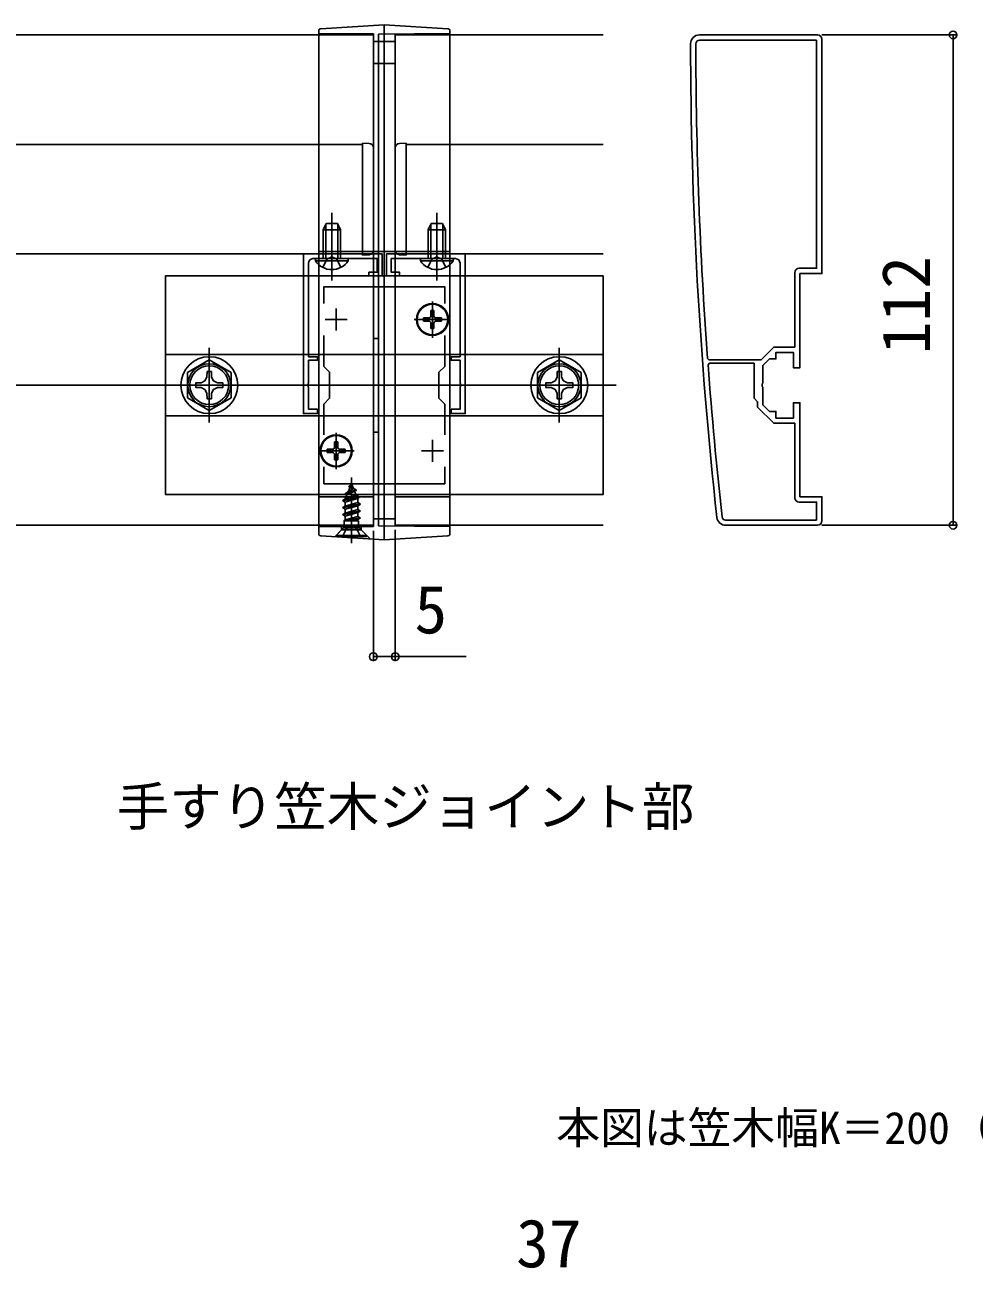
# Model space of a CAD drawing. Units: millimetres, scale not verified. Extents: x -875 to 875, y -1299 to 1291.
# Drawn here: x 394.8 to 611.8, y -903 to -619 of the extents above; entities that cross this region are included whole.
import ezdxf
from ezdxf.enums import TextEntityAlignment as Align

# ---------------------------------------------------------------- set-up
doc = ezdxf.new("R2010")
doc.units = ezdxf.units.MM
doc.header["$LTSCALE"] = 8
for name, color, linetype in [('0-1_USER1', 3, 'Continuous'), ('0-2_YKK_11', 7, 'Continuous'), ('0-3_YKK_12', 2, 'Continuous'), ('0-4_YKK_13', 4, 'Continuous'), ('0-5_YKK_D', 6, 'Continuous'), ('0-7_YSS_K', 3, 'Continuous')]:
    doc.layers.add(name, color=color, linetype=linetype)
doc.styles.add('ＭＳ ゴシック', font='')
doc.styles.get('ＭＳ ゴシック').set_extended_font_data('MS Gothic')

msp = doc.modelspace()

# ---------------------------------------------------------------- linework, layer by layer
at = {"layer": '0-2_YKK_11'}
for p, q in [((549, -621.347), (576, -621.347)), ((549, -622.547), (575.8, -622.547)), ((466, -683.847), (466, -688.847)), ((488, -683.847), (488, -688.847)), ((463.5, -686.347), (468.5, -686.347)), ((485.5, -686.347), (490.5, -686.347)), ((466, -713.847), (466, -718.847)), ((488, -713.847), (488, -718.847)), ((463.5, -716.347), (468.5, -716.347)), ((485.5, -716.347), (490.5, -716.347)), ((575.8, -732.147), (555, -732.147)), ((576, -733.347), (555, -733.347))]:
    msp.add_line(p, q, dxfattribs=at)
for points in [[(577, -622.347), (577, -675.847), (572, -675.847), (572, -697.347), (570.5, -697.347), (570.5, -693.847), (566.5, -693.847), (566.5, -695.347), (565, -695.347), (563.5, -696.847), (563.5, -700.889), (563.38, -701.072), (563.38, -701.622), (563.5, -701.805), (563.5, -705.847), (565, -707.347), (566.5, -707.347), (566.5, -708.847), (570.5, -708.847), (570.5, -705.347), (572, -705.347), (572, -726.847), (577, -726.847), (577, -732.347)], [(575.8, -622.547), (575.8, -674.647), (571.8, -674.647)], [(458.5, -671.347), (458.5, -707.847), (461.7, -707.847), (461.7, -706.847), (459.7, -706.847), (459.7, -701.805), (459.58, -701.622), (459.58, -701.072), (459.7, -700.889), (459.7, -695.647), (461.7, -695.647), (461.7, -694.847), (459.7, -694.847), (459.7, -673.447)], [(460.7, -672.447), (464.542, -672.447), (464.725, -672.327), (465.275, -672.327), (465.458, -672.447), (475.4, -672.447), (475.4, -675.547), (473.5, -675.547), (473.5, -676.347), (476.5, -676.347), (476.5, -671.347), (458.5, -671.347)], [(493.3, -672.447), (489.458, -672.447), (489.275, -672.327), (488.725, -672.327), (488.542, -672.447), (478.6, -672.447), (478.6, -675.547), (480.5, -675.547), (480.5, -676.347), (477.5, -676.347), (477.5, -671.347), (495.5, -671.347)], [(495.5, -671.347), (495.5, -707.847), (492.3, -707.847), (492.3, -706.847), (494.3, -706.847), (494.3, -701.805), (494.42, -701.622), (494.42, -701.072), (494.3, -700.889), (494.3, -695.647), (492.3, -695.647), (492.3, -694.847), (494.3, -694.847), (494.3, -673.447)], [(570.8, -675.647), (570.8, -692.647), (566.003, -692.647), (563.103, -695.547), (551.184, -695.547), (550.885, -695.269)], [(463.2, -682.714), (463.2, -678.847), (490.8, -678.847), (490.8, -682.714)], [(463.2, -712.714), (463.2, -705.647), (464.5, -704.347), (464.5, -698.347), (463.2, -697.047), (463.2, -689.98)], [(490.8, -689.98), (490.8, -697.047), (489.5, -698.347), (489.5, -704.347), (490.8, -705.647), (490.8, -712.714)], [(550.989, -696.669), (551.288, -696.347), (561.5, -696.347), (561.5, -704.347), (562.3, -705.147), (562.3, -706.344), (566.003, -710.047), (570.8, -710.047), (570.8, -727.047)], [(490.8, -719.98), (490.8, -723.847), (463.2, -723.847), (463.2, -719.98)], [(571.8, -728.047), (575.8, -728.047), (575.8, -732.147)]]:
    msp.add_lwpolyline(points, dxfattribs=at)
msp.add_lwpolyline([(462, -676.347), (462, -726.347), (492, -726.347), (492, -676.347)], close=True, dxfattribs=at)
for centre, radius, start, end in [((549, -623.347), 2, 90, 180.07338), ((576, -622.347), 1, 0.00001, 89.99999), ((1547.003, -622.069), 1000.004, 180.07337, 186.28629), ((549, -623.347), 0.8, 89.99999, 180.07337), ((1547.001, -622.069), 998.802, 180.07336, 184.20284), ((460.7, -673.447), 1, 90.00001, 179.99999), ((493.3, -673.447), 1, 0.00001, 89.99999), ((571.8, -675.647), 1, 90.00001, 179.99999), ((1547.009, -622.068), 998.809, 184.28341, 186.28629), ((571.8, -727.047), 1, 180.00001, 269.99999), ((555, -731.347), 2, 186.28628, 270), ((555, -731.347), 0.8, 186.28629, 270.00001), ((576, -732.347), 1, 270.00001, 359.99999)]:
    msp.add_arc(centre, radius, start, end, dxfattribs=at)
at = {"layer": '0-3_YKK_12'}
for p, q in [((474.5, -733.347), (474.5, -621.347)), ((479.5, -733.347), (479.5, -621.347)), ((477, -736.347), (477, -666.347))]:
    msp.add_line(p, q, dxfattribs=at)
for points in [[(-1, -621.347), (462, -621.347), (474.5, -621.347)], [(479.5, -621.347), (492, -621.347), (527, -621.347)], [(527, -671.347), (482, -671.347), (482, -646.347), (527, -646.347)], [(111, -733.347), (462, -733.347), (474.5, -733.347)], [(479.5, -733.347), (492, -733.347), (527, -733.347)]]:
    msp.add_lwpolyline(points, dxfattribs=at)
msp.add_lwpolyline([(22, -646.347), (472, -646.347), (472, -671.347), (22, -671.347)], close=True, dxfattribs=at)
at = {"layer": '0-4_YKK_13'}
for p, q in [((462.469, -619.936), (477, -619.047)), ((477, -619.047), (491.531, -619.936)), ((474.5, -621.09), (462, -621.047)), ((492, -621.047), (475.7, -621.189)), ((462, -732.773), (462, -623.233)), ((474.5, -622.847), (479.5, -622.847)), ((474.5, -731.555), (474.5, -623.393)), ((475.7, -731.456), (475.7, -623.492)), ((477, -622.342), (477, -733.72)), ((477, -622.847), (477, -622.405)), ((479.5, -627.847), (479.5, -622.847)), ((492, -623.233), (492, -732.773)), ((479.5, -627.847), (474.5, -627.847)), ((477, -670.847), (477, -627.847)), ((472, -646.047), (473.561, -646.142)), ((472, -671.647), (472, -646.047)), ((474.5, -647.14), (474.5, -647.44)), ((474.5, -647.44), (474.5, -670.254)), ((479.5, -647.14), (479.5, -647.44)), ((479.5, -647.44), (479.5, -670.254)), ((482, -646.047), (480.439, -646.142)), ((482, -671.647), (482, -646.047)), ((463.7, -664.447), (463, -665.847)), ((463.7, -664.447), (466.3, -664.447)), ((465, -677.447), (465, -661.947)), ((466.3, -664.447), (467, -665.847)), ((487.7, -664.447), (487, -665.847)), ((490.3, -664.447), (487.7, -664.447)), ((489, -677.447), (489, -661.947)), ((490.3, -664.447), (491, -665.847)), ((463.654, -672.447), (463.654, -664.538)), ((466.346, -672.447), (466.346, -664.538)), ((467, -672.447), (467, -665.847)), ((487, -672.447), (487, -665.847)), ((487.654, -672.447), (487.654, -664.538)), ((490.346, -672.447), (490.346, -664.538)), ((461.25, -672.956), (461.25, -672.447)), ((461.25, -672.447), (468.75, -672.447)), ((462, -670.847), (492, -670.847)), ((473.561, -671.551), (472, -671.647)), ((474.5, -670.254), (474.5, -670.553)), ((479.5, -670.254), (479.5, -670.553)), ((480.439, -671.551), (482, -671.647)), ((492.75, -672.447), (485.25, -672.447)), ((492.75, -672.956), (492.75, -672.447)), ((488.35, -684.297), (487.65, -684.297)), ((487.65, -684.297), (487.65, -685.497)), ((488, -690.497), (488, -682.197)), ((488.35, -684.297), (488.35, -685.497)), ((492.15, -686.347), (483.85, -686.347)), ((485.95, -685.997), (485.95, -686.697)), ((487.15, -685.997), (485.95, -685.997)), ((487.15, -686.697), (485.95, -686.697)), ((487.65, -687.197), (487.65, -688.397)), ((488.35, -687.197), (488.35, -688.397)), ((490.05, -685.997), (488.85, -685.997)), ((490.05, -686.697), (488.85, -686.697)), ((490.05, -685.997), (490.05, -686.697)), ((488.35, -688.397), (487.65, -688.397)), ((437, -692.847), (437, -709.847)), ((475.7, -690.647), (474.5, -690.647)), ((517, -692.847), (517, -709.847)), ((436.477, -699.493), (436.499, -698.247)), ((516.477, -699.493), (516.499, -698.247)), ((445.5, -701.347), (428.5, -701.347)), ((525.5, -701.347), (508.5, -701.347)), ((466, -720.497), (466, -712.197)), ((475.7, -712.047), (474.5, -712.047)), ((466.35, -714.297), (465.65, -714.297)), ((465.65, -714.297), (465.65, -715.497)), ((466.35, -714.297), (466.35, -715.497)), ((470.15, -716.347), (461.85, -716.347)), ((463.95, -715.997), (463.95, -716.697)), ((465.15, -715.997), (463.95, -715.997)), ((465.15, -716.697), (463.95, -716.697)), ((465.65, -717.197), (465.65, -718.397)), ((466.35, -718.397), (465.65, -718.397)), ((466.35, -717.197), (466.35, -718.397)), ((468.05, -715.997), (466.85, -715.997)), ((468.05, -716.697), (466.85, -716.697)), ((468.05, -715.997), (468.05, -716.697)), ((469.5, -723.897), (468.753, -725.7)), ((469.5, -737.397), (469.5, -722.402)), ((469.5, -723.897), (469.924, -724.92)), ((462, -726.847), (474.5, -726.847)), ((467.5, -727.667), (471.25, -726.872)), ((468.468, -726.389), (468.076, -727.334)), ((468.076, -727.334), (470.57, -726.479)), ((468.1, -726.177), (470.55, -725.382)), ((468.1, -726.077), (468.753, -725.7)), ((468.1, -726.177), (468.468, -726.389)), ((468.468, -726.389), (470.199, -725.584)), ((468.753, -725.7), (469.924, -724.92)), ((468.9, -724.487), (469.367, -724.217)), ((468.9, -724.587), (468.9, -724.487)), ((468.9, -724.587), (469.154, -724.733)), ((469.924, -724.92), (470.55, -725.282)), ((470.199, -725.584), (470.55, -725.382)), ((470.199, -725.584), (470.57, -726.479)), ((470.55, -725.382), (470.55, -725.282)), ((470.57, -726.479), (471.25, -726.872)), ((471.25, -726.972), (471.25, -726.872)), ((467.5, -727.767), (471.25, -726.972)), ((467.5, -727.667), (468.076, -727.334)), ((467.5, -727.767), (467.5, -727.667)), ((467.5, -727.767), (468.025, -728.07)), ((471.5, -728.462), (467.5, -729.257)), ((467.5, -729.357), (471.5, -728.562)), ((467.5, -729.257), (468.025, -728.954)), ((467.5, -729.357), (467.5, -729.257)), ((467.5, -729.357), (468.025, -729.66)), ((470.866, -727.194), (468.025, -728.07)), ((468.025, -728.954), (468.025, -728.07)), ((468.025, -728.954), (470.975, -728.159)), ((470.975, -728.865), (468.025, -729.66)), ((468.025, -730.544), (468.025, -729.66)), ((468.025, -730.544), (470.975, -729.749)), ((470.866, -727.194), (471.25, -726.972)), ((470.866, -727.194), (470.975, -727.458)), ((470.975, -728.159), (470.975, -727.458)), ((470.975, -728.159), (471.5, -728.462)), ((470.975, -728.865), (471.5, -728.562)), ((470.975, -729.749), (470.975, -728.865)), ((470.975, -729.749), (471.5, -730.052)), ((471.5, -728.562), (471.5, -728.462)), ((467.5, -730.847), (471.5, -730.052)), ((471.5, -730.152), (467.5, -730.947)), ((467.5, -730.847), (468.025, -730.544)), ((467.5, -730.947), (467.5, -730.847)), ((467.5, -730.947), (468.025, -731.25)), ((467.721, -732.309), (468.025, -732.134)), ((471.135, -732.309), (467.721, -732.309)), ((467.865, -733.45), (467.865, -732.309)), ((470.975, -730.455), (468.025, -731.25)), ((468.025, -732.134), (468.025, -731.25)), ((468.025, -732.134), (470.975, -731.339)), ((468.142, -732.309), (471.5, -731.642)), ((471.5, -731.742), (468.645, -732.309)), ((470.975, -732.045), (469.994, -732.309)), ((470.975, -730.455), (471.5, -730.152)), ((470.975, -731.339), (470.975, -730.455)), ((470.975, -731.339), (471.5, -731.642)), ((470.975, -732.045), (471.5, -731.742)), ((470.975, -732.309), (470.975, -732.045)), ((471.135, -733.45), (471.135, -732.309)), ((471.5, -730.152), (471.5, -730.052)), ((471.5, -731.742), (471.5, -731.642)), ((479.5, -731.847), (474.5, -731.847)), ((477, -733.657), (477, -731.847)), ((462, -733.647), (474.5, -733.603)), ((467.25, -734.397), (465.692, -735.955)), ((466, -735.647), (467.631, -734.016)), ((467.25, -733.628), (467.25, -734.397)), ((471.75, -734.397), (467.25, -734.397)), ((471.25, -733.897), (467.75, -733.897)), ((470.645, -734.082), (469.5, -733.473)), ((471.55, -735.897), (470.645, -734.082)), ((471.75, -734.397), (471.75, -733.613)), ((473.805, -736.451), (471.75, -734.397)), ((475.7, -733.505), (492, -733.647)), ((466, -735.897), (466, -735.647)), ((466, -735.647), (473, -735.647)), ((466, -735.897), (473, -735.897))]:
    msp.add_line(p, q, dxfattribs=at)
for points in [[(477, -622.342), (477, -621.997), (477, -621.657), (477, -621.324), (477, -621.001), (477, -620.695), (477, -620.406), (477, -620.137), (477, -619.894), (477, -619.677), (477, -619.489), (477, -619.332), (477, -619.209), (477, -619.119), (477, -619.065), (477, -619.047)], [(462, -623.233), (462, -622.895), (462, -622.564), (462, -622.241), (462, -621.933), (462, -621.645), (462, -621.378), (462, -621.139), (462, -620.931), (462, -620.756), (462, -620.617), (462, -620.517), (462, -620.455), (462, -620.435)], [(474.5, -623.393), (474.5, -623.116), (474.5, -622.843), (474.5, -622.577), (474.5, -622.324), (474.5, -622.087), (474.5, -621.867), (474.5, -621.671), (474.5, -621.5), (474.5, -621.355), (474.5, -621.241), (474.5, -621.158), (474.5, -621.108), (474.5, -621.09)], [(475.7, -621.189), (475.7, -621.206), (475.7, -621.256), (475.7, -621.339), (475.7, -621.453), (475.7, -621.596), (475.7, -621.768), (475.7, -621.964), (475.7, -622.182), (475.7, -622.421), (475.7, -622.674), (475.7, -622.939), (475.7, -623.213), (475.7, -623.492)], [(492, -620.435), (492, -620.455), (492, -620.517), (492, -620.617), (492, -620.756), (492, -620.931), (492, -621.139), (492, -621.378), (492, -621.645), (492, -621.933), (492, -622.241), (492, -622.564), (492, -622.895), (492, -623.233)], [(463, -672.447), (463, -665.847), (467, -665.847)], [(491, -672.447), (491, -665.847), (487, -665.847)], [(461.25, -672.956), (468.75, -672.956), (468.75, -672.447)], [(462.95, -674.456), (463.855, -672.6), (465, -671.992)], [(467.05, -674.456), (466.145, -672.6), (465, -671.992)], [(492.75, -672.956), (485.25, -672.956), (485.25, -672.447)], [(486.95, -674.456), (487.855, -672.6), (489, -671.992)], [(491.05, -674.456), (490.145, -672.6), (489, -671.992)], [(436.499, -698.247), (437.501, -698.247), (437.523, -699.493)], [(516.499, -698.247), (517.501, -698.247), (517.523, -699.493)], [(435.146, -701.87), (433.9, -701.848), (433.9, -700.845), (435.146, -700.824)], [(435.146, -700.824), (436.015, -700.362), (436.477, -699.493)], [(437.523, -699.493), (437.985, -700.362), (438.854, -700.824)], [(438.854, -700.824), (440.1, -700.845), (440.1, -701.848), (438.854, -701.87)], [(515.146, -701.87), (513.9, -701.848), (513.9, -700.845), (515.146, -700.824)], [(515.146, -700.824), (516.015, -700.362), (516.477, -699.493)], [(517.523, -699.493), (517.985, -700.362), (518.854, -700.824)], [(518.854, -700.824), (520.1, -700.845), (520.1, -701.848), (518.854, -701.87)], [(436.477, -703.2), (436.015, -702.332), (435.146, -701.87)], [(437.523, -703.2), (437.501, -704.447), (436.499, -704.447), (436.477, -703.2)], [(438.854, -701.87), (437.985, -702.332), (437.523, -703.2)], [(516.477, -703.2), (516.015, -702.332), (515.146, -701.87)], [(517.523, -703.2), (517.501, -704.447), (516.499, -704.447), (516.477, -703.2)], [(518.854, -701.87), (517.985, -702.332), (517.523, -703.2)], [(468.1, -726.177), (468.1, -726.077), (470.55, -725.282)], [(479.5, -731.847), (479.5, -726.847), (492, -726.847)], [(474.5, -733.603), (474.5, -733.589), (474.5, -733.545), (474.5, -733.474), (474.5, -733.375), (474.5, -733.25), (474.5, -733.1), (474.5, -732.928), (474.5, -732.736), (474.5, -732.525), (474.5, -732.298), (474.5, -732.06), (474.5, -731.812), (474.5, -731.555)], [(475.7, -731.456), (475.7, -731.712), (475.7, -731.96), (475.7, -732.198), (475.7, -732.425), (475.7, -732.635), (475.7, -732.828), (475.7, -733.001), (475.7, -733.15), (475.7, -733.275), (475.7, -733.375), (475.7, -733.446), (475.7, -733.49), (475.7, -733.505)], [(462, -735.259), (462, -735.246), (462, -735.206), (462, -735.141), (462, -735.05), (462, -734.935), (462, -734.797), (462, -734.636), (462, -734.455), (462, -734.255), (462, -734.039), (462, -733.806), (462, -733.562), (462, -733.308), (462, -733.044), (462, -732.773)], [(467.45, -735.897), (468.355, -734.082), (469.5, -733.473)], [(473, -735.897), (473, -735.647), (471.369, -734.016)], [(477, -736.647), (477, -736.631), (477, -736.585), (477, -736.508), (477, -736.401), (477, -736.266), (477, -736.103), (477, -735.913), (477, -735.7), (477, -735.465), (477, -735.21), (477, -734.936), (477, -734.648), (477, -734.349), (477, -734.039), (477, -733.72)], [(492, -732.773), (492, -733.044), (492, -733.308), (492, -733.562), (492, -733.806), (492, -734.039), (492, -734.255), (492, -734.455), (492, -734.636), (492, -734.797), (492, -734.935), (492, -735.05), (492, -735.141), (492, -735.206), (492, -735.246), (492, -735.259)], [(491.531, -735.758), (477, -736.647), (462.469, -735.758)]]:
    msp.add_lwpolyline(points, dxfattribs=at)
for points in [[(527, -676.347), (527, -726.347), (427, -726.347), (427, -676.347)], [(427, -708.347), (527, -708.347), (527, -694.347), (427, -694.347)], [(442, -698.46), (437, -695.573), (432, -698.46), (432, -704.234), (437, -707.12), (442, -704.234)], [(522, -698.46), (517, -695.573), (512, -698.46), (512, -704.234), (517, -707.12), (522, -704.234)]]:
    msp.add_lwpolyline(points, close=True, dxfattribs=at)
for centre, radius in [((488, -686.347), 3.65), ((488, -686.347), 3.5), ((437, -701.347), 6.5), ((517, -701.347), 6.5), ((437, -701.347), 4.907), ((437, -701.347), 4.432), ((517, -701.347), 4.907), ((517, -701.347), 4.432), ((466, -716.347), 3.65), ((466, -716.347), 3.5)]:
    msp.add_circle(centre, radius, dxfattribs=at)
for centre, radius, start, end in [((462.5, -620.435), 0.5, 93.5, 180), ((491.5, -620.435), 0.5, 0, 86.5), ((473.5, -647.14), 1, 0, 86.5), ((480.5, -647.14), 1, 93.5, 180), ((465, -670.42), 4.527, 214.06671, 325.93329), ((473.5, -670.553), 1, 273.5, 0), ((480.5, -670.553), 1, 180, 266.5), ((489, -670.42), 4.527, 214.06671, 325.93329), ((487.15, -685.497), 0.5, 270, 0), ((487.15, -687.197), 0.5, 0, 90), ((488.85, -685.497), 0.5, 180, 270), ((488.85, -687.197), 0.5, 90, 180), ((465.15, -715.497), 0.5, 270, 0), ((466.85, -715.497), 0.5, 180, 270), ((465.15, -717.197), 0.5, 0, 90), ((466.85, -717.197), 0.5, 90, 180), ((462.5, -735.259), 0.5, 180, 266.5), ((467.065, -733.45), 0.8, 315, 0), ((471.935, -733.45), 0.8, 180, 225), ((491.5, -735.259), 0.5, 273.5, 0)]:
    msp.add_arc(centre, radius, start, end, dxfattribs=at)
at = {"layer": '0-5_YKK_D'}
for p, q in [((577, -621.347), (608, -621.347)), ((607, -621.347), (607, -733.347)), ((474.5, -734.603), (474.5, -764.347)), ((479.5, -734.347), (479.5, -764.347)), ((577, -733.347), (608, -733.347))]:
    msp.add_line(p, q, dxfattribs=at)
msp.add_lwpolyline([(474.5, -763.347), (479.5, -763.347), (495.693, -763.347)], dxfattribs=at)
for centre in [(607, -621.347), (607, -733.347), (474.5, -763.347), (479.5, -763.347)]:
    msp.add_circle(centre, 0.875, dxfattribs=at)
at = {"layer": '0-7_YSS_K'}
msp.add_line((77, -701.347), (530, -701.347), dxfattribs=at)

# ---------------------------------------------------------------- texts
at = {"layer": '0-1_USER1', "style": 'ＭＳ ゴシック'}
for s, height, p in [('手すり笠木ジョイント部', 8.798, (415.841, -804.632)), ('本図は笠木幅K＝200（躯体厚＝165）、見付60㎜を示す。', 7.331, (516.318, -876.836))]:
    msp.add_text(s, height=height, dxfattribs=at).set_placement(p, align=Align.BOTTOM_LEFT)
at = {"layer": '0-5_YKK_D', "style": 'ＭＳ ゴシック'}
msp.add_text('112', height=11, rotation=90, dxfattribs=at).set_placement((605, -694.307), align=Align.BOTTOM_LEFT)
for s, p in [('5', (483.892, -761.347)), ('37', (507.129, -906.137))]:
    msp.add_text(s, height=11, dxfattribs=at).set_placement(p, align=Align.BOTTOM_LEFT)

doc.saveas('drawing.dxf')
